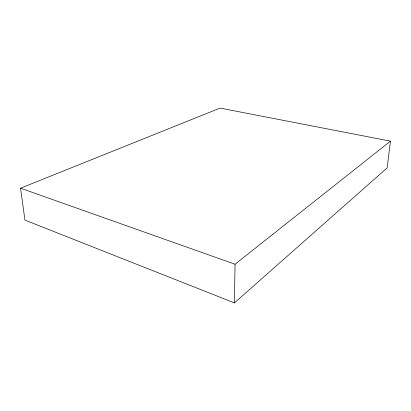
<?xml version="1.0" encoding="UTF-8"?>
<svg xmlns="http://www.w3.org/2000/svg" width="411" height="411" viewBox="0 0 411 411"><rect width="100%" height="100%" fill="white"/><g stroke="black" fill="none" stroke-linecap="round" stroke-linejoin="round"><path stroke-width="0.62" d="M234.398 302.902L235.061 264.237L390.45 141.143L220.07 108.098L20.55 188.202L24.943 220.116L234.398 302.902L387.147 167.883L390.45 141.143M20.55 188.202L235.061 264.237"/></g></svg>
